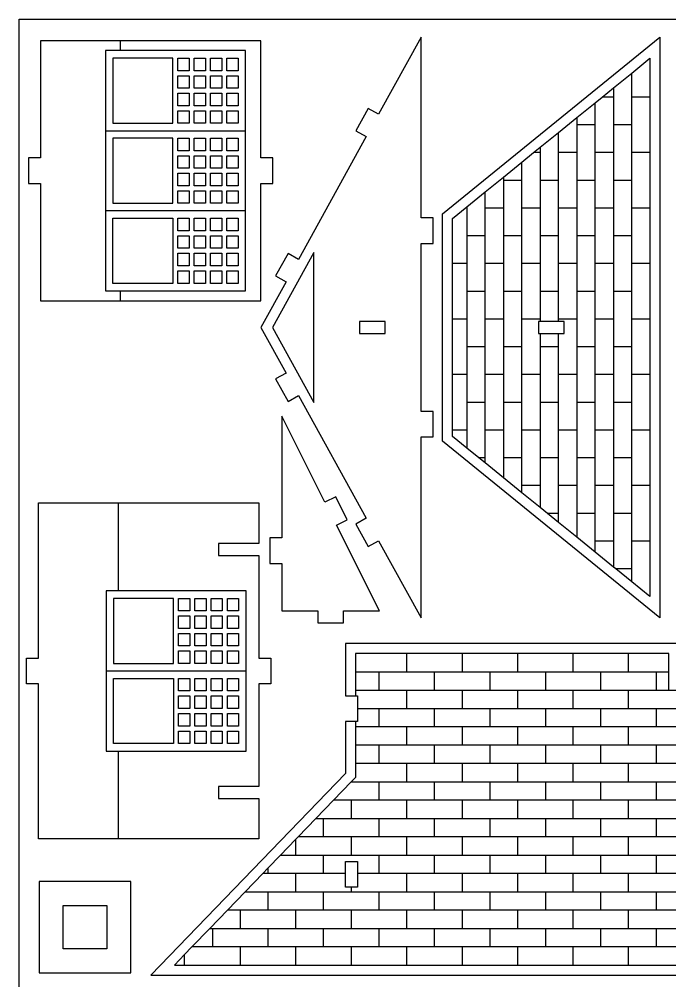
# Model space of a CAD drawing. Extents: x 6.2 to 29.2, y 10.5 to 27.
# Drawn here: x 6.23 to 13.01, y 16.97 to 26.99 of the extents above; entities that cross this region are included whole.
import ezdxf

# ---------------------------------------------------------------- set-up
doc = ezdxf.new("R2010")
doc.units = 0
doc.header["$MEASUREMENT"] = 0
doc.layers.get('0').update_dxf_attribs({"linetype": 'CONTINUOUS'})
doc.layers.add('ENGRAVING', color=1, linetype='CONTINUOUS')

msp = doc.modelspace()

# ---------------------------------------------------------------- linework, layer by layer
for points in [[(6.229, 10.538), (6.229, 26.994), (29.167, 26.994), (29.167, 10.538)], [(6.45, 24.061), (7.285, 24.061), (8.746, 24.061), (8.746, 25.282), (8.871, 25.282), (8.871, 25.549), (8.746, 25.549), (8.746, 26.77), (7.285, 26.77), (6.45, 26.77), (6.45, 25.549), (6.325, 25.549), (6.325, 25.282), (6.45, 25.282)], [(10.418, 20.758), (10.418, 22.641), (10.543, 22.641), (10.543, 22.908), (10.418, 22.908), (10.418, 24.657), (10.543, 24.657), (10.543, 24.924), (10.418, 24.924), (10.418, 26.807), (9.975, 26.004), (9.866, 26.065), (9.737, 25.831), (9.846, 25.771), (9.141, 24.492), (9.031, 24.553), (8.902, 24.319), (9.012, 24.258), (8.749, 23.782), (9.012, 23.306), (8.902, 23.246), (9.031, 23.012), (9.141, 23.073), (9.846, 21.794), (9.737, 21.734), (9.866, 21.5), (9.975, 21.56)], [(10.64, 22.597), (10.64, 24.968), (12.908, 26.807), (12.908, 20.758)], [(7.206, 25.911), (7.832, 25.911), (7.832, 26.589), (7.206, 26.589)], [(7.884, 26.458), (7.884, 26.589), (8.002, 26.589), (8.002, 26.458)], [(8.054, 26.458), (8.054, 26.589), (8.171, 26.589), (8.171, 26.458)], [(8.223, 26.458), (8.223, 26.589), (8.341, 26.589), (8.341, 26.458)], [(8.393, 26.458), (8.393, 26.589), (8.51, 26.589), (8.51, 26.458)], [(7.884, 26.276), (7.884, 26.406), (8.002, 26.406), (8.002, 26.276)], [(8.054, 26.276), (8.054, 26.406), (8.171, 26.406), (8.171, 26.276)], [(8.223, 26.276), (8.223, 26.406), (8.341, 26.406), (8.341, 26.276)], [(8.393, 26.276), (8.393, 26.406), (8.51, 26.406), (8.51, 26.276)], [(7.884, 26.093), (7.884, 26.224), (8.002, 26.224), (8.002, 26.093)], [(8.054, 26.093), (8.054, 26.224), (8.171, 26.224), (8.171, 26.093)], [(8.223, 26.093), (8.223, 26.224), (8.341, 26.224), (8.341, 26.093)], [(8.393, 26.093), (8.393, 26.224), (8.51, 26.224), (8.51, 26.093)], [(7.884, 25.911), (7.884, 26.041), (8.002, 26.041), (8.002, 25.911)], [(8.054, 25.911), (8.054, 26.041), (8.171, 26.041), (8.171, 25.911)], [(8.223, 25.911), (8.223, 26.041), (8.341, 26.041), (8.341, 25.911)], [(8.393, 25.911), (8.393, 26.041), (8.51, 26.041), (8.51, 25.911)], [(7.832, 25.077), (7.832, 25.754), (7.206, 25.754), (7.206, 25.077)], [(7.884, 25.624), (7.884, 25.754), (8.002, 25.754), (8.002, 25.624)], [(8.054, 25.754), (8.171, 25.754), (8.171, 25.624), (8.054, 25.624)], [(8.223, 25.624), (8.223, 25.754), (8.341, 25.754), (8.341, 25.624)], [(8.393, 25.624), (8.393, 25.754), (8.51, 25.754), (8.51, 25.624)], [(7.884, 25.442), (7.884, 25.572), (8.002, 25.572), (8.002, 25.442)], [(8.054, 25.442), (8.054, 25.572), (8.171, 25.572), (8.171, 25.442)], [(8.223, 25.442), (8.223, 25.572), (8.341, 25.572), (8.341, 25.442)], [(8.393, 25.442), (8.393, 25.572), (8.51, 25.572), (8.51, 25.442)], [(7.884, 25.259), (7.884, 25.389), (8.002, 25.389), (8.002, 25.259)], [(8.054, 25.259), (8.054, 25.389), (8.171, 25.389), (8.171, 25.259)], [(8.223, 25.259), (8.223, 25.389), (8.341, 25.389), (8.341, 25.259)], [(8.393, 25.259), (8.393, 25.389), (8.51, 25.389), (8.51, 25.259)], [(7.884, 25.077), (7.884, 25.207), (8.002, 25.207), (8.002, 25.077)], [(8.054, 25.077), (8.054, 25.207), (8.171, 25.207), (8.171, 25.077)], [(8.223, 25.077), (8.223, 25.207), (8.341, 25.207), (8.341, 25.077)], [(8.393, 25.077), (8.393, 25.207), (8.51, 25.207), (8.51, 25.077)], [(7.206, 24.242), (7.206, 24.92), (7.832, 24.92), (7.832, 24.242)], [(8.002, 24.92), (8.002, 24.79), (7.884, 24.79), (7.884, 24.92)], [(8.054, 24.79), (8.054, 24.92), (8.171, 24.92), (8.171, 24.79)], [(8.223, 24.79), (8.223, 24.92), (8.341, 24.92), (8.341, 24.79)], [(8.393, 24.92), (8.51, 24.92), (8.51, 24.79), (8.393, 24.79)], [(7.884, 24.607), (7.884, 24.738), (8.002, 24.738), (8.002, 24.607)], [(8.054, 24.607), (8.054, 24.738), (8.171, 24.738), (8.171, 24.607)], [(8.223, 24.607), (8.223, 24.738), (8.341, 24.738), (8.341, 24.607)], [(8.393, 24.607), (8.393, 24.738), (8.51, 24.738), (8.51, 24.607)], [(7.884, 24.425), (7.884, 24.555), (8.002, 24.555), (8.002, 24.425)], [(8.054, 24.425), (8.054, 24.555), (8.171, 24.555), (8.171, 24.425)], [(8.223, 24.425), (8.223, 24.555), (8.341, 24.555), (8.341, 24.425)], [(8.393, 24.425), (8.393, 24.555), (8.51, 24.555), (8.51, 24.425)], [(7.884, 24.242), (7.884, 24.373), (8.002, 24.373), (8.002, 24.242)], [(8.054, 24.242), (8.054, 24.373), (8.171, 24.373), (8.171, 24.242)], [(8.223, 24.242), (8.223, 24.373), (8.341, 24.373), (8.341, 24.242)], [(8.393, 24.242), (8.393, 24.373), (8.51, 24.373), (8.51, 24.242)], [(9.777, 23.72), (10.044, 23.72), (10.044, 23.845), (9.777, 23.845)], [(11.641, 23.72), (11.658, 23.72), (11.849, 23.72), (11.908, 23.72), (11.908, 23.845), (11.849, 23.845), (11.658, 23.845), (11.641, 23.845)], [(9.342, 20.703), (9.609, 20.703), (9.609, 20.828), (9.983, 20.828), (9.535, 21.723), (9.647, 21.779), (9.528, 22.018), (9.416, 21.962), (8.968, 22.857), (8.968, 21.59), (8.843, 21.59), (8.843, 21.323), (8.968, 21.323), (8.968, 20.828), (9.342, 20.828)], [(6.43, 18.452), (6.43, 20.069), (6.305, 20.069), (6.305, 20.336), (6.43, 20.336), (6.43, 21.953), (7.264, 21.953), (8.726, 21.953), (8.726, 21.531), (8.308, 21.531), (8.308, 21.406), (8.726, 21.406), (8.726, 20.336), (8.851, 20.336), (8.851, 20.069), (8.726, 20.069), (8.726, 18.998), (8.308, 18.998), (8.308, 18.873), (8.726, 18.873), (8.726, 18.452), (7.264, 18.452)], [(7.212, 20.959), (7.212, 20.281), (7.838, 20.281), (7.838, 20.959)], [(7.89, 20.828), (7.89, 20.959), (8.007, 20.959), (8.007, 20.828)], [(8.06, 20.828), (8.06, 20.959), (8.177, 20.959), (8.177, 20.828)], [(8.229, 20.828), (8.229, 20.959), (8.346, 20.959), (8.346, 20.828)], [(8.399, 20.828), (8.399, 20.959), (8.516, 20.959), (8.516, 20.828)], [(7.89, 20.646), (7.89, 20.776), (8.007, 20.776), (8.007, 20.646)], [(8.06, 20.646), (8.06, 20.776), (8.177, 20.776), (8.177, 20.646)], [(8.229, 20.646), (8.229, 20.776), (8.346, 20.776), (8.346, 20.646)], [(8.399, 20.646), (8.399, 20.776), (8.516, 20.776), (8.516, 20.646)], [(7.89, 20.463), (7.89, 20.594), (8.007, 20.594), (8.007, 20.463)], [(8.06, 20.463), (8.06, 20.594), (8.177, 20.594), (8.177, 20.463)], [(8.229, 20.463), (8.229, 20.594), (8.346, 20.594), (8.346, 20.463)], [(8.399, 20.463), (8.399, 20.594), (8.516, 20.594), (8.516, 20.463)], [(7.6, 17.033), (19.281, 17.033), (17.252, 19.134), (17.252, 19.677), (17.148, 19.677), (17.127, 19.677), (17.127, 19.811), (17.127, 19.944), (17.148, 19.944), (17.252, 19.944), (17.252, 20.488), (9.629, 20.488), (9.629, 19.944), (9.733, 19.944), (9.754, 19.944), (9.754, 19.811), (9.754, 19.677), (9.733, 19.677), (9.629, 19.677), (9.629, 19.134)], [(7.89, 20.281), (7.89, 20.411), (8.007, 20.411), (8.007, 20.281)], [(8.06, 20.281), (8.06, 20.411), (8.177, 20.411), (8.177, 20.281)], [(8.229, 20.281), (8.229, 20.411), (8.346, 20.411), (8.346, 20.281)], [(8.399, 20.281), (8.399, 20.411), (8.516, 20.411), (8.516, 20.281)], [(7.212, 19.446), (7.212, 20.124), (7.838, 20.124), (7.838, 19.446)], [(7.89, 19.994), (7.89, 20.124), (8.007, 20.124), (8.007, 19.994)], [(8.06, 19.994), (8.06, 20.124), (8.177, 20.124), (8.177, 19.994)], [(8.229, 19.994), (8.229, 20.124), (8.346, 20.124), (8.346, 19.994)], [(8.399, 19.994), (8.399, 20.124), (8.516, 20.124), (8.516, 19.994)], [(7.89, 19.811), (7.89, 19.942), (8.007, 19.942), (8.007, 19.811)], [(8.06, 19.811), (8.06, 19.942), (8.177, 19.942), (8.177, 19.811)], [(8.229, 19.811), (8.229, 19.942), (8.346, 19.942), (8.346, 19.811)], [(8.399, 19.811), (8.399, 19.942), (8.516, 19.942), (8.516, 19.811)], [(7.89, 19.629), (7.89, 19.759), (8.007, 19.759), (8.007, 19.629)], [(8.06, 19.629), (8.06, 19.759), (8.177, 19.759), (8.177, 19.629)], [(8.229, 19.629), (8.229, 19.759), (8.346, 19.759), (8.346, 19.629)], [(8.399, 19.629), (8.399, 19.759), (8.516, 19.759), (8.516, 19.629)], [(7.89, 19.446), (7.89, 19.577), (8.007, 19.577), (8.007, 19.446)], [(8.06, 19.446), (8.06, 19.577), (8.177, 19.577), (8.177, 19.446)], [(8.229, 19.446), (8.229, 19.577), (8.346, 19.577), (8.346, 19.446)], [(8.399, 19.446), (8.399, 19.577), (8.516, 19.577), (8.516, 19.446)], [(9.629, 17.95), (9.629, 18.092), (9.629, 18.217), (9.754, 18.217), (9.754, 18.092), (9.754, 17.95), (9.689, 17.95)], [(6.437, 17.057), (7.391, 17.057), (7.391, 18.01), (6.437, 18.01)], [(6.687, 17.307), (6.687, 17.76), (7.141, 17.76), (7.141, 17.307)]]:
    msp.add_lwpolyline(points, close=True)
at = {"layer": 'ENGRAVING'}
for points in [[(7.285, 26.667), (7.285, 26.77)], [(7.128, 26.667), (7.128, 25.833)], [(7.285, 26.667), (7.128, 26.667)], [(8.588, 26.667), (7.285, 26.667)], [(8.588, 25.833), (8.588, 26.667)], [(12.613, 26.433), (12.804, 26.588)], [(12.804, 26.588), (12.804, 26.183)], [(12.422, 26.279), (12.613, 26.433)], [(12.613, 26.183), (12.613, 26.433)], [(12.304, 26.183), (12.422, 26.279)], [(12.422, 26.279), (12.422, 26.183)], [(12.231, 26.124), (12.304, 26.183)], [(12.422, 26.183), (12.304, 26.183)], [(12.422, 26.183), (12.422, 25.894)], [(12.613, 25.894), (12.613, 26.183)], [(12.804, 26.183), (12.613, 26.183)], [(12.804, 26.183), (12.804, 25.605)], [(12.04, 25.969), (12.231, 26.124)], [(12.231, 25.894), (12.231, 26.124)], [(11.849, 25.814), (12.04, 25.969)], [(12.04, 25.969), (12.04, 25.894)], [(12.04, 25.894), (12.04, 25.605)], [(12.231, 25.894), (12.04, 25.894)], [(12.422, 25.605), (12.231, 25.605), (12.231, 25.894)], [(12.422, 25.894), (12.422, 25.605)], [(12.613, 25.894), (12.422, 25.894)], [(12.613, 25.605), (12.613, 25.894)], [(7.128, 25.833), (8.588, 25.833)], [(7.128, 25.833), (7.128, 24.998)], [(8.588, 24.998), (8.588, 25.833)], [(11.658, 25.66), (11.849, 25.814)], [(11.849, 25.605), (11.849, 25.814)], [(11.591, 25.605), (11.658, 25.66)], [(11.658, 25.66), (11.658, 25.605)], [(11.468, 25.505), (11.591, 25.605)], [(11.658, 25.605), (11.591, 25.605)], [(11.658, 25.605), (11.658, 25.315)], [(11.849, 25.315), (11.849, 25.605)], [(12.04, 25.605), (11.849, 25.605)], [(12.04, 25.605), (12.04, 25.315)], [(12.231, 25.315), (12.231, 25.605)], [(12.422, 25.605), (12.422, 25.315)], [(12.613, 25.315), (12.613, 25.605)], [(12.804, 25.605), (12.613, 25.605)], [(12.804, 25.605), (12.804, 25.026)], [(11.277, 25.35), (11.468, 25.505)], [(11.468, 25.315), (11.468, 25.505)], [(11.086, 25.195), (11.277, 25.35)], [(11.277, 25.35), (11.277, 25.315), (11.277, 25.026)], [(11.468, 25.315), (11.277, 25.315)], [(11.658, 25.026), (11.468, 25.026), (11.468, 25.315)], [(11.849, 25.315), (11.658, 25.315)], [(11.658, 25.315), (11.658, 25.026)], [(11.849, 25.026), (11.849, 25.315)], [(12.04, 25.315), (12.04, 25.026)], [(12.231, 25.315), (12.04, 25.315)], [(12.231, 25.026), (12.231, 25.315)], [(12.422, 25.315), (12.422, 25.026)], [(12.613, 25.315), (12.422, 25.315)], [(12.613, 25.026), (12.613, 25.315)], [(10.895, 25.041), (11.086, 25.195)], [(11.086, 25.026), (11.086, 25.195)], [(8.588, 24.998), (7.128, 24.998)], [(7.128, 24.998), (7.128, 24.164)], [(7.128, 24.164), (7.285, 24.164), (8.588, 24.164), (8.588, 24.998)], [(10.744, 24.918), (10.895, 25.041)], [(10.895, 25.041), (10.895, 24.737)], [(11.086, 24.448), (11.086, 24.737), (11.086, 25.026)], [(11.277, 25.026), (11.086, 25.026)], [(11.277, 25.026), (11.277, 24.737)], [(11.468, 24.448), (11.468, 24.737), (11.468, 25.026)], [(11.658, 25.026), (11.658, 24.737)], [(11.849, 24.737), (11.849, 25.026)], [(12.04, 25.026), (11.849, 25.026)], [(12.04, 25.026), (12.04, 24.737)], [(12.231, 24.737), (12.231, 25.026)], [(12.422, 25.026), (12.231, 25.026)], [(12.422, 25.026), (12.422, 24.737)], [(12.613, 24.737), (12.613, 25.026)], [(12.804, 25.026), (12.613, 25.026)], [(12.804, 25.026), (12.804, 24.448)], [(10.744, 24.448), (10.744, 24.918)], [(11.086, 24.737), (10.895, 24.737)], [(10.895, 24.737), (10.895, 24.448)], [(11.277, 24.737), (11.277, 24.448)], [(11.468, 24.737), (11.277, 24.737)], [(11.658, 24.737), (11.658, 24.448)], [(11.849, 24.737), (11.658, 24.737)], [(11.849, 24.448), (11.849, 24.737)], [(12.04, 24.737), (12.04, 24.448)], [(12.231, 24.737), (12.04, 24.737)], [(12.231, 24.448), (12.231, 24.737)], [(12.422, 24.737), (12.422, 24.448), (12.231, 24.448)], [(12.613, 24.737), (12.422, 24.737)], [(12.613, 24.448), (12.613, 24.737)], [(10.744, 23.869), (10.744, 24.448)], [(10.895, 24.448), (10.744, 24.448)], [(10.895, 24.448), (10.895, 24.158), (10.895, 23.869)], [(11.277, 24.448), (11.086, 24.448)], [(11.277, 24.158), (11.277, 23.869), (11.086, 23.869), (11.086, 24.158), (11.086, 24.448)], [(11.277, 24.448), (11.277, 24.158)], [(11.658, 24.158), (11.658, 23.869), (11.468, 23.869), (11.468, 24.158), (11.468, 24.448)], [(11.658, 24.448), (11.468, 24.448)], [(11.658, 24.448), (11.658, 24.158)], [(11.849, 24.158), (11.849, 24.448)], [(12.04, 24.448), (11.849, 24.448)], [(12.04, 24.448), (12.04, 24.158)], [(12.231, 24.158), (12.231, 24.448)], [(12.422, 24.448), (12.422, 24.158)], [(12.613, 24.158), (12.613, 24.448)], [(12.804, 24.448), (12.613, 24.448)], [(12.804, 24.448), (12.804, 23.869)], [(7.285, 24.061), (7.285, 24.164)], [(11.086, 24.158), (10.895, 24.158)], [(11.468, 24.158), (11.277, 24.158)], [(11.849, 24.158), (11.658, 24.158)], [(12.04, 23.869), (11.849, 23.869), (11.849, 24.158)], [(12.231, 24.158), (12.04, 24.158)], [(12.04, 24.158), (12.04, 23.869)], [(12.231, 23.869), (12.231, 24.158)], [(12.422, 24.158), (12.422, 23.869)], [(12.613, 24.158), (12.422, 24.158)], [(12.613, 23.869), (12.613, 24.158)], [(10.744, 23.291), (10.744, 23.869)], [(10.895, 23.869), (10.744, 23.869)], [(10.895, 23.869), (10.895, 23.58), (10.895, 23.291)], [(11.277, 23.58), (11.277, 23.291), (11.086, 23.291), (11.086, 23.58), (11.086, 23.869)], [(11.277, 23.869), (11.277, 23.58)], [(11.658, 23.58), (11.658, 23.291), (11.468, 23.291), (11.468, 23.58), (11.468, 23.869)], [(11.658, 23.869), (11.658, 23.845)], [(11.849, 23.845), (11.849, 23.869)], [(12.04, 23.869), (12.04, 23.58)], [(12.231, 23.58), (12.231, 23.869)], [(12.422, 23.869), (12.231, 23.869)], [(12.422, 23.869), (12.422, 23.58)], [(12.613, 23.58), (12.613, 23.869)], [(12.804, 23.869), (12.613, 23.869)], [(12.804, 23.869), (12.804, 23.291)], [(11.658, 23.72), (11.658, 23.58)], [(11.849, 23.58), (11.849, 23.72)], [(11.086, 23.58), (10.895, 23.58)], [(11.468, 23.58), (11.277, 23.58)], [(11.849, 23.58), (11.658, 23.58)], [(12.04, 23.291), (11.849, 23.291), (11.849, 23.58)], [(12.231, 23.58), (12.04, 23.58)], [(12.04, 23.58), (12.04, 23.291)], [(12.422, 23.58), (12.422, 23.291), (12.231, 23.291), (12.231, 23.58)], [(12.613, 23.58), (12.422, 23.58)], [(12.804, 23.291), (12.613, 23.291), (12.613, 23.58)], [(10.744, 22.712), (10.744, 23.291)], [(10.895, 23.291), (10.744, 23.291)], [(10.895, 23.291), (10.895, 23.001)], [(11.086, 22.712), (11.086, 23.001), (11.086, 23.291)], [(11.277, 23.291), (11.277, 23.001)], [(11.658, 22.712), (11.468, 22.712), (11.468, 23.001), (11.468, 23.291)], [(11.658, 23.291), (11.658, 23.001)], [(11.849, 23.001), (11.849, 23.291)], [(12.04, 23.291), (12.04, 23.001)], [(12.231, 23.001), (12.231, 23.291)], [(12.422, 23.291), (12.422, 23.001)], [(12.613, 23.001), (12.613, 23.291)], [(12.804, 23.291), (12.804, 22.712)], [(10.895, 23.001), (10.895, 22.712)], [(11.086, 23.001), (10.895, 23.001)], [(11.277, 23.001), (11.277, 22.712)], [(11.468, 23.001), (11.277, 23.001)], [(11.658, 23.001), (11.658, 22.712)], [(11.849, 23.001), (11.658, 23.001)], [(11.849, 22.712), (11.849, 23.001)], [(12.04, 23.001), (12.04, 22.712)], [(12.231, 23.001), (12.04, 23.001)], [(12.231, 22.712), (12.231, 23.001)], [(12.422, 23.001), (12.422, 22.712)], [(12.613, 23.001), (12.422, 23.001)], [(12.613, 22.712), (12.613, 23.001)], [(10.744, 22.646), (10.744, 22.712)], [(10.895, 22.712), (10.744, 22.712)], [(10.895, 22.524), (10.744, 22.646)], [(10.895, 22.712), (10.895, 22.524)], [(11.086, 22.37), (11.086, 22.423), (11.086, 22.712)], [(11.277, 22.712), (11.086, 22.712)], [(11.277, 22.712), (11.277, 22.423)], [(11.468, 22.423), (11.468, 22.712)], [(11.658, 22.712), (11.658, 22.423)], [(12.04, 22.134), (11.849, 22.134), (11.849, 22.423), (11.849, 22.712)], [(12.04, 22.712), (11.849, 22.712)], [(12.04, 22.712), (12.04, 22.423)], [(12.422, 22.423), (12.422, 22.134), (12.231, 22.134), (12.231, 22.423), (12.231, 22.712)], [(12.422, 22.712), (12.231, 22.712)], [(12.422, 22.712), (12.422, 22.423)], [(12.804, 22.134), (12.613, 22.134), (12.613, 22.423), (12.613, 22.712)], [(12.804, 22.712), (12.613, 22.712)], [(12.804, 22.712), (12.804, 22.134)], [(11.02, 22.423), (10.895, 22.524)], [(11.086, 22.37), (11.02, 22.423)], [(11.086, 22.423), (11.02, 22.423)], [(11.277, 22.215), (11.086, 22.37)], [(11.277, 22.423), (11.277, 22.215)], [(11.468, 22.423), (11.277, 22.423)], [(11.468, 22.134), (11.468, 22.423)], [(11.849, 22.423), (11.658, 22.423)], [(11.658, 22.423), (11.658, 22.134)], [(12.231, 22.423), (12.04, 22.423)], [(12.04, 22.423), (12.04, 22.134)], [(12.613, 22.423), (12.422, 22.423)], [(11.468, 22.06), (11.277, 22.215)], [(11.468, 22.06), (11.468, 22.134)], [(11.658, 22.134), (11.468, 22.134)], [(11.658, 21.905), (11.468, 22.06)], [(11.658, 22.134), (11.658, 21.905)], [(11.849, 21.844), (11.849, 22.134)], [(12.04, 22.134), (12.04, 21.844)], [(12.231, 21.844), (12.231, 22.134)], [(12.422, 22.134), (12.422, 21.844)], [(12.613, 21.844), (12.613, 22.134)], [(12.804, 22.134), (12.804, 21.555)], [(7.264, 21.037), (7.264, 21.953)], [(11.734, 21.844), (11.658, 21.905)], [(11.849, 21.75), (11.734, 21.844)], [(11.849, 21.75), (11.849, 21.844), (11.734, 21.844)], [(12.231, 21.844), (12.04, 21.844)], [(12.04, 21.844), (12.04, 21.596)], [(12.231, 21.555), (12.231, 21.844)], [(12.613, 21.844), (12.422, 21.844)], [(12.422, 21.844), (12.422, 21.555)], [(12.804, 21.555), (12.613, 21.555), (12.613, 21.844)], [(12.04, 21.596), (11.849, 21.75)], [(12.231, 21.441), (12.04, 21.596)], [(12.231, 21.441), (12.231, 21.555)], [(12.422, 21.555), (12.231, 21.555)], [(12.422, 21.555), (12.422, 21.286)], [(12.613, 21.266), (12.613, 21.555)], [(12.804, 21.555), (12.804, 20.977)], [(12.422, 21.286), (12.231, 21.441)], [(12.447, 21.266), (12.422, 21.286)], [(12.613, 21.131), (12.447, 21.266)], [(12.613, 21.266), (12.447, 21.266)], [(12.613, 21.131), (12.613, 21.266)], [(12.804, 20.977), (12.613, 21.131)], [(7.264, 21.037), (7.134, 21.037), (7.134, 20.202)], [(8.594, 20.202), (8.594, 21.037), (7.264, 21.037)], [(10.267, 20.383), (9.733, 20.383)], [(9.733, 20.383), (9.733, 20.193)], [(10.846, 20.383), (10.267, 20.383)], [(10.267, 20.383), (10.267, 20.193)], [(11.424, 20.383), (10.846, 20.383)], [(10.846, 20.383), (10.846, 20.193)], [(12.003, 20.383), (11.424, 20.383)], [(11.424, 20.383), (11.424, 20.193)], [(12.581, 20.383), (12.003, 20.383)], [(12.003, 20.193), (12.003, 20.383)], [(12.581, 20.193), (12.581, 20.383)], [(13.002, 20.383), (12.581, 20.383)], [(13.002, 20.193), (13.002, 20.383)], [(7.134, 20.202), (7.134, 19.368), (7.264, 19.368)], [(8.594, 20.202), (7.134, 20.202)], [(8.594, 19.368), (8.594, 20.202)], [(9.733, 20.193), (9.733, 20.002)], [(9.733, 20.193), (9.978, 20.193)], [(9.978, 20.193), (10.267, 20.193)], [(9.978, 20.193), (9.978, 20.002)], [(10.267, 20.193), (10.557, 20.193)], [(10.557, 20.193), (10.846, 20.193)], [(10.557, 20.002), (10.557, 20.193)], [(10.846, 20.193), (11.135, 20.193)], [(11.135, 20.193), (11.424, 20.193)], [(11.135, 20.193), (11.135, 20.002)], [(11.424, 20.193), (11.714, 20.193)], [(11.714, 20.193), (11.714, 20.002)], [(11.714, 20.193), (12.003, 20.193), (12.292, 20.193)], [(12.292, 20.002), (12.292, 20.193)], [(12.292, 20.193), (12.581, 20.193)], [(12.581, 20.193), (12.871, 20.193)], [(12.871, 20.193), (13.002, 20.193)], [(12.871, 20.002), (12.871, 20.193)], [(13.002, 20.002), (13.002, 20.193)], [(9.733, 20.002), (9.978, 20.002)], [(9.733, 20.002), (9.733, 19.944)], [(9.978, 20.002), (10.267, 20.002)], [(10.267, 20.002), (10.267, 19.811)], [(10.267, 20.002), (10.557, 20.002), (10.846, 20.002), (10.846, 19.811)], [(10.846, 20.002), (11.135, 20.002), (11.424, 20.002), (11.424, 19.811)], [(11.424, 20.002), (11.714, 20.002)], [(11.714, 20.002), (12.003, 20.002)], [(12.003, 20.002), (12.292, 20.002)], [(12.003, 19.811), (12.003, 20.002)], [(12.292, 20.002), (12.581, 20.002)], [(12.581, 19.811), (12.581, 20.002), (12.871, 20.002), (13.002, 20.002)], [(13.002, 20.002), (13.16, 20.002)], [(9.754, 19.811), (9.978, 19.811)], [(9.978, 19.811), (9.978, 19.62)], [(9.978, 19.811), (10.267, 19.811)], [(10.267, 19.811), (10.557, 19.811)], [(10.557, 19.811), (10.846, 19.811)], [(10.557, 19.62), (10.557, 19.811)], [(10.846, 19.811), (11.135, 19.811)], [(11.135, 19.811), (11.424, 19.811)], [(11.424, 19.811), (11.714, 19.811), (11.714, 19.62), (11.424, 19.62), (11.135, 19.62)], [(11.135, 19.811), (11.135, 19.62)], [(11.714, 19.811), (12.003, 19.811)], [(12.003, 19.811), (12.292, 19.811)], [(12.292, 19.811), (12.581, 19.811)], [(12.292, 19.62), (12.292, 19.811)], [(12.581, 19.811), (12.871, 19.811)], [(12.871, 19.811), (13.16, 19.811)], [(12.871, 19.62), (12.871, 19.811)], [(9.733, 19.677), (9.733, 19.62)], [(9.733, 19.62), (9.733, 19.429)], [(9.978, 19.62), (9.733, 19.62)], [(10.267, 19.62), (10.267, 19.429), (9.978, 19.429), (9.733, 19.429)], [(10.557, 19.62), (10.267, 19.62), (9.978, 19.62)], [(10.846, 19.62), (10.557, 19.62)], [(11.135, 19.62), (10.846, 19.62)], [(10.846, 19.62), (10.846, 19.429)], [(11.424, 19.62), (11.424, 19.429)], [(12.003, 19.62), (11.714, 19.62)], [(12.292, 19.62), (12.003, 19.62)], [(12.003, 19.429), (12.003, 19.62)], [(12.581, 19.62), (12.292, 19.62)], [(13.16, 19.429), (12.871, 19.429), (12.581, 19.429), (12.581, 19.62)], [(12.871, 19.62), (12.581, 19.62)], [(13.16, 19.62), (12.871, 19.62)], [(7.264, 19.368), (8.594, 19.368)], [(7.264, 18.452), (7.264, 19.368)], [(9.733, 19.429), (9.733, 19.238)], [(9.978, 19.429), (9.978, 19.238), (9.733, 19.238)], [(10.557, 19.429), (10.267, 19.429)], [(10.846, 19.429), (10.557, 19.429)], [(11.135, 19.429), (11.135, 19.238), (10.846, 19.238), (10.557, 19.238), (10.557, 19.429)], [(11.135, 19.429), (10.846, 19.429)], [(11.424, 19.429), (11.135, 19.429)], [(11.714, 19.429), (11.424, 19.429)], [(12.003, 19.429), (11.714, 19.429)], [(11.714, 19.429), (11.714, 19.238)], [(12.292, 19.429), (12.003, 19.429)], [(12.292, 19.238), (12.292, 19.429)], [(12.581, 19.429), (12.292, 19.429)], [(13.449, 19.238), (13.16, 19.238), (12.871, 19.238), (12.871, 19.429)], [(9.733, 19.238), (9.733, 19.091)], [(10.267, 19.238), (9.978, 19.238)], [(10.267, 19.238), (10.267, 19.047)], [(10.557, 19.238), (10.267, 19.238)], [(10.846, 19.238), (10.846, 19.047)], [(11.424, 19.238), (11.135, 19.238)], [(11.424, 19.238), (11.424, 19.047)], [(11.714, 19.238), (11.424, 19.238)], [(12.003, 19.238), (11.714, 19.238)], [(12.003, 19.047), (12.003, 19.238)], [(12.292, 19.238), (12.003, 19.238)], [(12.581, 19.238), (12.292, 19.238)], [(12.581, 19.047), (12.581, 19.238)], [(12.871, 19.238), (12.581, 19.238)], [(9.69, 19.047), (9.506, 18.856)], [(9.69, 19.047), (9.978, 19.047), (9.978, 18.856), (9.689, 18.856), (9.506, 18.856)], [(9.733, 19.091), (9.69, 19.047)], [(9.978, 19.047), (10.267, 19.047)], [(10.267, 19.047), (10.557, 19.047)], [(10.557, 19.047), (10.846, 19.047)], [(10.557, 18.856), (10.557, 19.047)], [(11.135, 19.047), (11.135, 18.856), (10.846, 18.856), (10.557, 18.856)], [(10.846, 19.047), (11.135, 19.047)], [(11.135, 19.047), (11.424, 19.047)], [(11.424, 19.047), (11.714, 19.047)], [(11.714, 19.047), (12.003, 19.047)], [(11.714, 19.047), (11.714, 18.856)], [(12.003, 19.047), (12.292, 19.047)], [(12.292, 19.047), (12.581, 19.047)], [(12.292, 18.856), (12.292, 19.047)], [(12.581, 19.047), (12.871, 19.047)], [(13.16, 18.856), (12.871, 18.856), (12.871, 19.047), (13.16, 19.047), (13.449, 19.047)], [(9.506, 18.856), (9.321, 18.665)], [(9.689, 18.856), (9.689, 18.665)], [(10.267, 18.856), (9.978, 18.856)], [(10.267, 18.856), (10.267, 18.665)], [(10.557, 18.856), (10.267, 18.856)], [(10.846, 18.856), (10.846, 18.665)], [(11.424, 18.856), (11.135, 18.856)], [(11.714, 18.856), (11.424, 18.856)], [(11.424, 18.856), (11.424, 18.665)], [(12.003, 18.856), (11.714, 18.856)], [(12.003, 18.665), (12.003, 18.856)], [(12.292, 18.856), (12.003, 18.856)], [(12.581, 18.856), (12.292, 18.856)], [(12.581, 18.665), (12.581, 18.856)], [(12.871, 18.856), (12.581, 18.856)], [(9.321, 18.665), (9.137, 18.474)], [(9.321, 18.665), (9.4, 18.665)], [(9.4, 18.474), (9.4, 18.665)], [(9.4, 18.665), (9.689, 18.665)], [(9.689, 18.665), (9.978, 18.665)], [(9.978, 18.665), (10.267, 18.665), (10.557, 18.665)], [(9.978, 18.665), (9.978, 18.474)], [(10.557, 18.474), (10.557, 18.665)], [(10.557, 18.665), (10.846, 18.665), (11.135, 18.665)], [(11.135, 18.665), (11.424, 18.665), (11.714, 18.665)], [(11.135, 18.665), (11.135, 18.474)], [(11.714, 18.665), (11.714, 18.474)], [(11.714, 18.665), (12.003, 18.665), (12.292, 18.665)], [(12.292, 18.474), (12.292, 18.665)], [(12.292, 18.665), (12.581, 18.665), (12.871, 18.665)], [(12.871, 18.474), (12.871, 18.665)], [(12.871, 18.665), (13.16, 18.665)], [(9.11, 18.447), (8.952, 18.283)], [(9.137, 18.474), (9.11, 18.447)], [(9.11, 18.447), (9.11, 18.283)], [(9.4, 18.474), (9.137, 18.474)], [(9.689, 18.474), (9.4, 18.474)], [(9.978, 18.474), (9.689, 18.474)], [(9.689, 18.474), (9.689, 18.283)], [(10.267, 18.474), (9.978, 18.474)], [(10.267, 18.474), (10.267, 18.283)], [(10.557, 18.474), (10.267, 18.474)], [(10.846, 18.474), (10.557, 18.474)], [(10.846, 18.474), (10.846, 18.283)], [(11.135, 18.474), (10.846, 18.474)], [(11.714, 18.474), (11.424, 18.474), (11.135, 18.474)], [(11.424, 18.474), (11.424, 18.283)], [(12.292, 18.474), (12.003, 18.474), (11.714, 18.474)], [(12.003, 18.283), (12.003, 18.474)], [(12.871, 18.474), (12.581, 18.474), (12.292, 18.474)], [(12.581, 18.283), (12.581, 18.474)], [(13.16, 18.474), (12.871, 18.474)], [(8.952, 18.283), (8.821, 18.147)], [(8.952, 18.283), (9.11, 18.283)], [(9.11, 18.283), (9.4, 18.283)], [(9.4, 18.092), (9.4, 18.283)], [(9.4, 18.283), (9.689, 18.283)], [(9.689, 18.283), (9.978, 18.283)], [(9.978, 18.283), (10.267, 18.283)], [(9.978, 18.283), (9.978, 18.092)], [(10.267, 18.283), (10.557, 18.283)], [(10.557, 18.283), (10.846, 18.283)], [(10.557, 18.092), (10.557, 18.283)], [(10.846, 18.283), (11.135, 18.283)], [(11.135, 18.283), (11.424, 18.283)], [(11.135, 18.283), (11.135, 18.092)], [(11.424, 18.283), (11.714, 18.283)], [(11.714, 18.283), (11.714, 18.092)], [(11.714, 18.283), (12.003, 18.283), (12.292, 18.283)], [(12.292, 18.092), (12.292, 18.283)], [(12.292, 18.283), (12.581, 18.283)], [(12.581, 18.283), (12.871, 18.283)], [(12.871, 18.092), (12.871, 18.283)], [(12.871, 18.283), (13.16, 18.283)], [(8.821, 18.147), (8.768, 18.092)], [(8.821, 18.147), (8.821, 18.092)], [(8.768, 18.092), (8.584, 17.901)], [(8.821, 18.092), (8.768, 18.092)], [(9.11, 18.092), (8.821, 18.092)], [(9.4, 18.092), (9.11, 18.092)], [(9.11, 18.092), (9.11, 17.901)], [(9.629, 18.092), (9.4, 18.092)], [(9.978, 18.092), (9.754, 18.092)], [(10.267, 18.092), (9.978, 18.092)], [(10.267, 18.092), (10.267, 17.901)], [(10.557, 18.092), (10.267, 18.092)], [(10.846, 18.092), (10.557, 18.092)], [(10.846, 18.092), (10.846, 17.901)], [(11.135, 18.092), (10.846, 18.092)], [(11.424, 18.092), (11.135, 18.092)], [(11.424, 18.092), (11.424, 17.901)], [(11.714, 18.092), (11.424, 18.092)], [(12.292, 18.092), (12.003, 18.092), (11.714, 18.092)], [(12.003, 17.901), (12.003, 18.092)], [(12.581, 18.092), (12.292, 18.092)], [(12.581, 17.901), (12.581, 18.092)], [(12.871, 18.092), (12.581, 18.092)], [(13.16, 18.092), (12.871, 18.092)], [(9.689, 17.95), (9.689, 17.901)], [(8.584, 17.901), (8.399, 17.71)], [(8.584, 17.901), (8.821, 17.901)], [(8.821, 17.901), (9.11, 17.901)], [(8.821, 17.901), (8.821, 17.71)], [(9.11, 17.901), (9.4, 17.901)], [(9.4, 17.71), (9.4, 17.901)], [(9.4, 17.901), (9.689, 17.901)], [(9.689, 17.901), (9.978, 17.901)], [(9.978, 17.901), (10.267, 17.901)], [(9.978, 17.901), (9.978, 17.71)], [(10.267, 17.901), (10.557, 17.901)], [(10.557, 17.901), (10.846, 17.901)], [(10.557, 17.71), (10.557, 17.901)], [(10.846, 17.901), (11.135, 17.901)], [(11.135, 17.901), (11.424, 17.901)], [(11.135, 17.901), (11.135, 17.71)], [(11.424, 17.901), (11.714, 17.901)], [(11.714, 17.901), (11.714, 17.71)], [(11.714, 17.901), (12.003, 17.901)], [(12.003, 17.901), (12.292, 17.901)], [(12.871, 17.71), (12.581, 17.71), (12.292, 17.71), (12.292, 17.901), (12.581, 17.901), (12.871, 17.901)], [(13.449, 17.71), (13.16, 17.71), (12.871, 17.71), (12.871, 17.901), (13.16, 17.901), (13.449, 17.901)], [(8.399, 17.71), (8.215, 17.52)], [(8.532, 17.71), (8.399, 17.71)], [(8.532, 17.71), (8.532, 17.52)], [(8.821, 17.71), (8.532, 17.71)], [(9.11, 17.71), (8.821, 17.71)], [(9.4, 17.71), (9.11, 17.71)], [(9.11, 17.71), (9.11, 17.52)], [(9.689, 17.71), (9.4, 17.71)], [(9.978, 17.71), (9.689, 17.71)], [(9.689, 17.71), (9.689, 17.52)], [(10.267, 17.71), (9.978, 17.71)], [(10.267, 17.71), (10.267, 17.52)], [(10.557, 17.71), (10.267, 17.71)], [(10.846, 17.71), (10.557, 17.71)], [(11.135, 17.71), (10.846, 17.71)], [(10.846, 17.71), (10.846, 17.52)], [(11.424, 17.71), (11.135, 17.71)], [(11.424, 17.71), (11.424, 17.52)], [(11.714, 17.71), (11.424, 17.71)], [(12.003, 17.71), (11.714, 17.71)], [(12.003, 17.52), (12.003, 17.71)], [(12.292, 17.71), (12.003, 17.71)], [(12.581, 17.52), (12.581, 17.71)], [(8.243, 17.52), (8.243, 17.329), (8.03, 17.329)], [(8.215, 17.52), (8.03, 17.329)], [(8.215, 17.52), (8.243, 17.52)], [(8.243, 17.52), (8.532, 17.52)], [(8.532, 17.52), (8.821, 17.52)], [(8.821, 17.52), (9.11, 17.52), (9.4, 17.52)], [(8.821, 17.52), (8.821, 17.329)], [(9.4, 17.329), (9.4, 17.52)], [(9.4, 17.52), (9.689, 17.52)], [(9.689, 17.52), (9.978, 17.52)], [(9.978, 17.52), (10.267, 17.52)], [(9.978, 17.52), (9.978, 17.329)], [(10.267, 17.52), (10.557, 17.52)], [(10.557, 17.52), (10.846, 17.52)], [(10.846, 17.329), (10.557, 17.329), (10.557, 17.52)], [(10.846, 17.52), (11.135, 17.52)], [(11.135, 17.52), (11.424, 17.52)], [(11.135, 17.52), (11.135, 17.329)], [(11.424, 17.52), (11.714, 17.52)], [(11.714, 17.52), (12.003, 17.52)], [(11.714, 17.52), (11.714, 17.329)], [(12.003, 17.52), (12.292, 17.52)], [(12.292, 17.52), (12.581, 17.52)], [(12.292, 17.329), (12.292, 17.52)], [(12.581, 17.52), (12.871, 17.52)], [(13.449, 17.329), (13.16, 17.329), (12.871, 17.329), (12.871, 17.52), (13.16, 17.52), (13.449, 17.52)], [(7.953, 17.249), (7.846, 17.138)], [(8.03, 17.329), (7.953, 17.249)], [(7.953, 17.138), (7.953, 17.249)], [(8.532, 17.329), (8.243, 17.329)], [(8.532, 17.329), (8.532, 17.138)], [(8.821, 17.329), (8.532, 17.329)], [(9.11, 17.329), (8.821, 17.329)], [(9.11, 17.329), (9.11, 17.138)], [(9.4, 17.329), (9.11, 17.329)], [(9.689, 17.329), (9.4, 17.329)], [(9.689, 17.329), (9.689, 17.138)], [(9.978, 17.329), (9.689, 17.329)], [(10.267, 17.329), (9.978, 17.329)], [(10.267, 17.329), (10.267, 17.138)], [(10.557, 17.329), (10.267, 17.329)], [(11.135, 17.329), (10.846, 17.329)], [(10.846, 17.329), (10.846, 17.138)], [(11.424, 17.329), (11.135, 17.329)], [(11.424, 17.329), (11.424, 17.138)], [(11.714, 17.329), (11.424, 17.329)], [(12.003, 17.329), (11.714, 17.329)], [(12.003, 17.138), (12.003, 17.329)], [(12.292, 17.329), (12.003, 17.329)], [(12.581, 17.329), (12.292, 17.329)], [(12.581, 17.138), (12.581, 17.329)], [(12.871, 17.329), (12.581, 17.329)], [(7.846, 17.138), (7.953, 17.138)], [(7.953, 17.138), (8.532, 17.138)], [(8.532, 17.138), (9.11, 17.138)], [(9.11, 17.138), (9.689, 17.138)], [(9.689, 17.138), (10.267, 17.138)], [(10.267, 17.138), (10.846, 17.138)], [(10.846, 17.138), (11.424, 17.138)], [(11.424, 17.138), (12.003, 17.138)], [(12.003, 17.138), (12.581, 17.138)], [(12.581, 17.138), (13.16, 17.138)]]:
    msp.add_lwpolyline(points, dxfattribs=at)
msp.add_lwpolyline([(9.299, 24.563), (8.868, 23.782), (9.299, 23.002)], close=True, dxfattribs=at)

doc.saveas('drawing.dxf')
